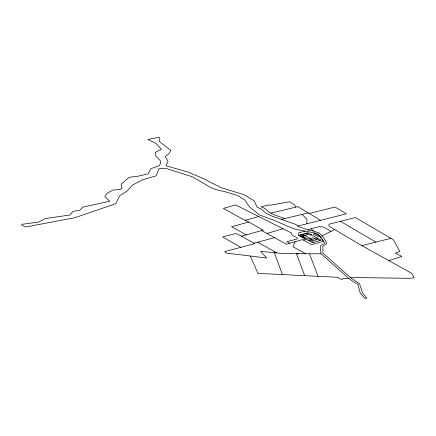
<?xml version="1.0" encoding="UTF-8"?>
<svg xmlns="http://www.w3.org/2000/svg" width="436" height="436" viewBox="0 0 436 436"><rect width="100%" height="100%" fill="white"/><g stroke="black" fill="none" stroke-linecap="round" stroke-linejoin="round"><path stroke-width="0.65" d="M295.177 241.718L292.883 246.667L305.718 253.877M322.024 235.854L334.712 229.57M308.023 229.952L311.064 228.72L319.463 226.6L323.823 227.151L331.011 231.402M388.808 260.586L401.861 256.423L395.327 253.054L399.899 251.599L393.512 239.925L392.782 239.369L355.367 217.548L329.033 224.186L328.908 226.137L361.896 245.653L411.786 273.339L414.2 277.759L409.72 278.326L350.413 277.503M266.903 233.445L283.1 228.791M303.511 240.094L305.227 239.604L305.031 238.895L298.48 235.309L298.66 232.862L305.118 231.129M240.879 247.337L222.692 236.977L235.069 233.707L237.549 234.018L241.479 236.198L263.208 230.148L245.446 220.224M302.546 236.094L307.653 234.666L305.832 233.658L301.99 234.732L303.81 235.745M302.824 237.348L304.137 236.977M311.604 234.895L310.285 235.26L306.486 233.151M311.097 239.784L314.939 238.71M308.65 240.579L309.963 240.209L313.767 242.318M317.43 238.121L316.116 238.492L319.92 240.601M258.761 216.556L244.999 220.349L223.395 208.375L235.674 204.947L291.63 233.08L291.913 235.004L297.188 237.827L297.281 238.939L287.008 241.669L289.782 243.261M248.684 222.028L231.56 226.742L246.28 234.862M297.663 226.115L346.353 213.82L334.984 207.046L309.184 213.466M241.479 236.198L253.975 243.146L274.576 237.685M361.896 245.653L390.841 238.35M270.92 213.139L297.75 206.648L320.547 220.24M281.394 219.406L308.252 212.91M348.805 278.479L321.119 253.817L320.307 248.978L320.602 245.751L324.618 243.119L320.891 237.255L318.171 234.181L315.043 233.015L296.267 229.45L288.643 226.666L274.735 220.572L259.382 214.915L249.523 207.024L244.787 200.01L237.734 195.557L225.973 191.954L217.259 189.965L211.237 187.867L192.331 176.782L165.773 168.34L159.2 168.372L156.181 175.861L142.981 179.648L132.528 185.049L127.023 191.099L119.622 195.78L115.829 203.645L74.85 217.717L25.67 226.993L21.855 225.205L21.8 224.306L38.586 222.109L45.284 218.583L69.983 214.997L73.008 211.4L79.897 210.147L82.802 207.144L109.801 201.225L104.825 196.571L106.967 193.442L112.87 190.036L119.829 189.578L122.058 188.396L121.055 184.319L129.296 177.31L137.242 176.34L148.077 173.893L150.987 168.661L159.233 165.74L160.601 163.222L160.443 160.824L155.843 156.126L155.27 152.355L161.418 149.243L156.192 143.569L147.94 139.476L159.205 137.187L159.309 141.537L170.841 150.458L168.776 153.843L165.315 156.524L168.062 161.44L165.996 165.762L187.889 172.046L200.598 177.338L221.662 187.883L243.719 194.581L254.221 200.816L257.066 207.111L261.725 209.296L265.453 212.817L272.26 216.202L296.164 224.589L297.935 226.388L307.903 229.925L313.462 231.08L319.512 233.129L323.981 237.985L326.76 243.571L322.825 246.253L322.956 253.054L351.018 278.043L359.569 283.798L362.632 293.177L366.829 298.039L365.352 298.813L360.283 293.286L357.842 284.185L354.065 282.217L348.805 278.479L342.783 278.599L341.966 279.694L337.219 277.263L257.927 273.388L250.286 255.943M253.975 243.146L254.853 243.653L224.731 251.588L226.36 253.076L266.761 258.047L260.641 251.349L283.384 253.599L321.119 253.817M298.469 253.899L296.518 253.861L304.688 275.672M284.812 218.578L274.767 215.052L268.887 212.136L265.126 208.572L261.229 206.751L269.007 204.865L269.671 205.345L289.597 201.786L294.436 204.675L295.87 207.105M261.698 230.568L286.408 244.225L302.611 239.587L311.604 244.661L323.55 241.321L318.171 234.181M304.851 235.451L310.318 238.481M309.277 238.77L312.917 240.792L316.759 239.718L313.119 237.696L308.007 239.124L300.333 234.868M257.638 242.176L276.915 252.962M340.434 221.314L375.936 242.111M311.064 228.72L313.462 231.08M302.083 214.403L306.873 219.254L306.89 223.641M309.555 253.861L317.997 276.32M274.293 252.7L282.457 274.587M307.8 232.786L299.02 235.238L312.454 242.689L321.234 240.231L307.8 232.786M314.896 233.554L313.359 233.985L317.73 236.41L319.266 235.98L314.896 233.554"/></g></svg>
